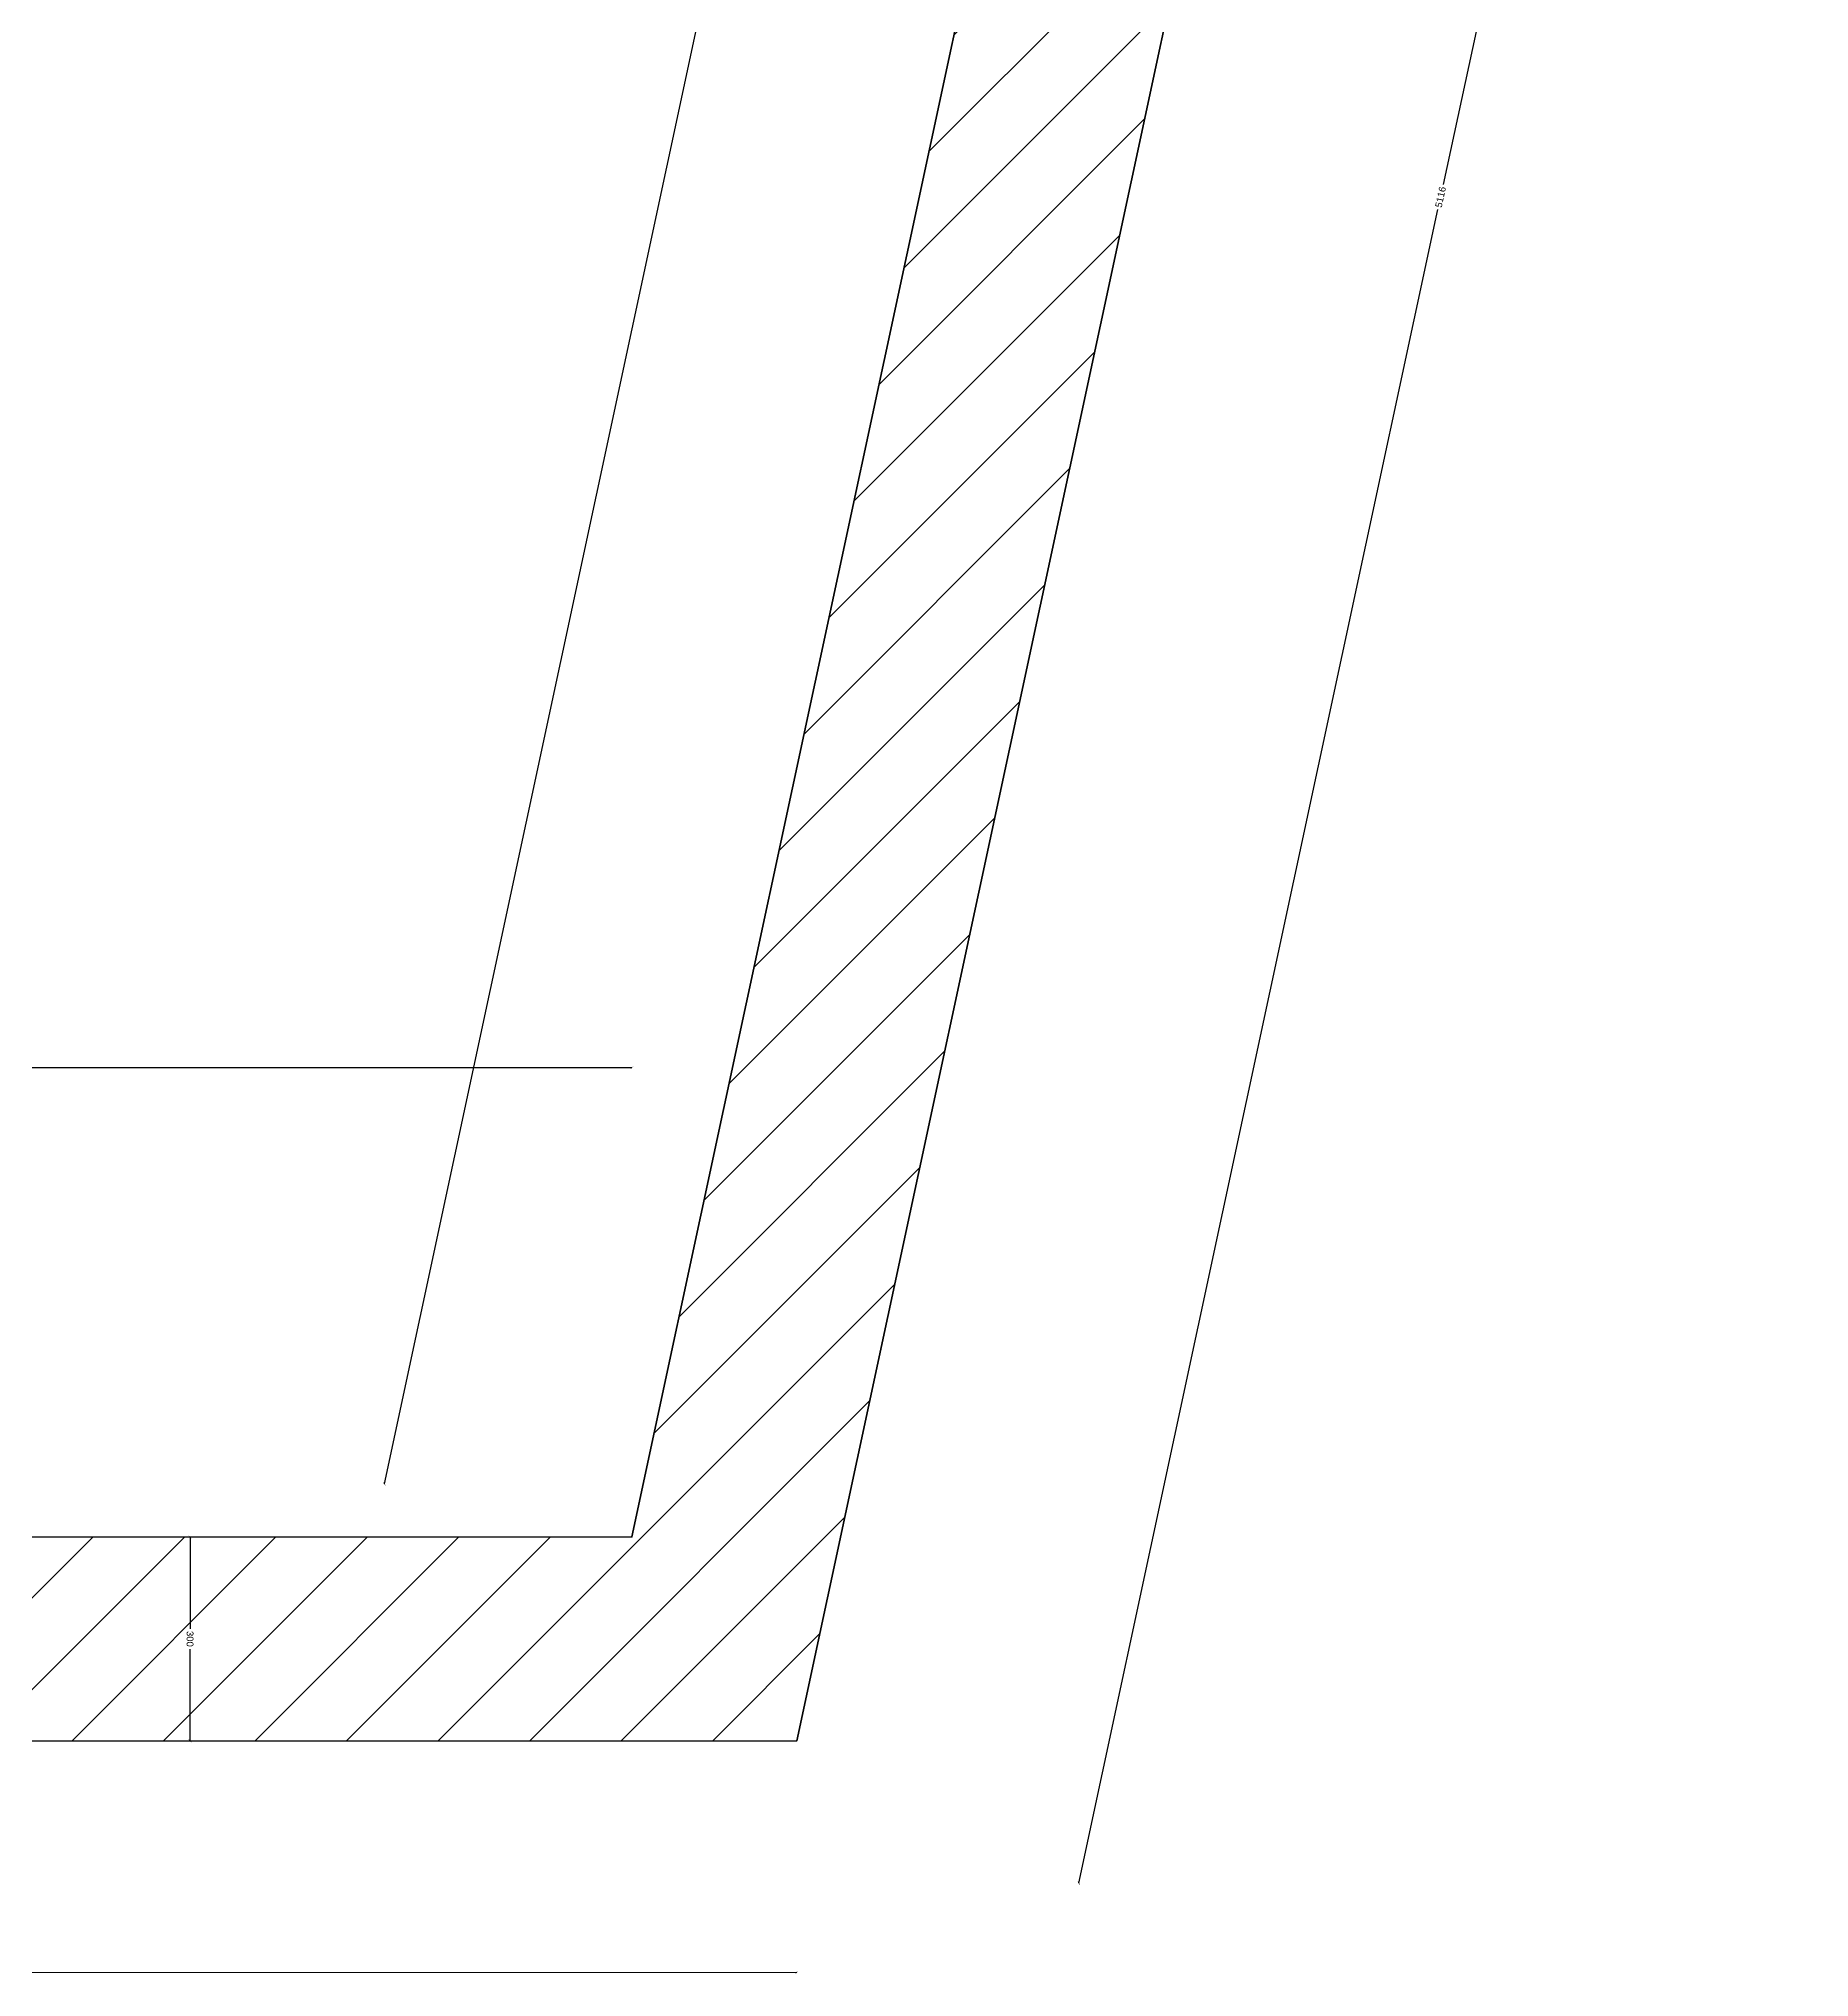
# Model space of a CAD drawing. Header units: millimetres. Extents: x 2969 to 3572, y -1471 to -565.
# Drawn here: x 3503.7 to 3529.76, y -621.63 to -593.11 of the extents above; entities that cross this region are included whole.
import ezdxf

# ---------------------------------------------------------------- set-up
doc = ezdxf.new("R2010")
doc.units = ezdxf.units.MM
doc.layers.add('A-DETL-MLIN', color=7, linetype='Continuous', lineweight=35)
doc.layers.add('WALL', color=7, linetype='Continuous', lineweight=35)
doc.layers.add('HATCH', color=8, linetype='Continuous')
doc.styles.add('style1-bil', font='arial.ttf')
doc.dimstyles.new('PLAN DIN', dxfattribs={"dimtxt": 0.1, "dimasz": 0.04, "dimexe": 0.18, "dimexo": 0.0625, "dimgap": 0.04, "dimtad": 0, "dimdec": 0, "dimlfac": 100, "dimzin": 0, "dimdsep": 46, "dimtxsty": 'style1-bil', "dimblk": 'ARCHTICK', "dimcen": 0.09, "dimse1": 1, "dimse2": 1, "dimclrd": 160, "dimclrt": 7, "dimadec": 0, "dimazin": 0, "dimtfac": 1, "dimtdec": 0, "dimtofl": 0, "dimtmove": 2, "dimatfit": 3, "dimfxl": 0.18, "dimtolj": 1, "dimtzin": 0, "dimlwd": 25, "dimarcsym": 0})

# ---------------------------------------------------------------- blocks, each defined once
blk = doc.blocks.new('_ARCHTICK')
at = {"color": 0, "linetype": 'ByBlock', "const_width": 0.15}
blk.add_lwpolyline([(-0.5, -0.5), (0.5, 0.5)], dxfattribs=at)
blk = doc.blocks.new('*D6')
at = {"layer": 'Defpoints', "color": 0, "transparency": 16777216}
for p in [(3436.519, -621.569), (3436.519, -621.569), (3514.853, -621.565)]:
    blk.add_point(p, dxfattribs=at)
at = {"layer": 'WALL', "color": 160, "lineweight": 25, "transparency": 16777216}
for p, q in [((3436.519, -621.569), (3475.051, -621.567)), ((3514.853, -621.565), (3475.429, -621.567))]:
    blk.add_line(p, q, dxfattribs=at)
at = {"layer": 'WALL', "color": 160, "lineweight": 25, "transparency": 16777216, "xscale": 0.04, "yscale": 0.04, "zscale": 0.04}
for p, rotation in [((3436.519, -621.569), 180.0034337931894), ((3514.853, -621.565), 0.003433793189469014)]:
    blk.add_blockref('_ARCHTICK', p, dxfattribs=dict(at, rotation=rotation))
at = {"layer": 'WALL', "color": 7, "transparency": 16777216, "insert": (3475.24, -621.567), "char_height": 0.1, "attachment_point": 5, "rotation": 0.0034, "style": 'style1-bil'}
blk.add_mtext('\\A1;7833', dxfattribs=at)
blk = doc.blocks.new('*D7')
at = {"layer": 'Defpoints', "color": 0, "transparency": 16777216}
for p in [(3529.739, -570.222), (3529.739, -570.222), (3519.007, -620.249)]:
    blk.add_point(p, dxfattribs=at)
at = {"layer": 'WALL', "color": 160, "lineweight": 25, "transparency": 16777216}
for p, q in [((3529.739, -570.222), (3524.369, -595.251)), ((3519.007, -620.249), (3524.29, -595.621))]:
    blk.add_line(p, q, dxfattribs=at)
at = {"layer": 'WALL', "color": 160, "lineweight": 25, "transparency": 16777216, "xscale": 0.04, "yscale": 0.04, "zscale": 0.04}
for p, rotation in [((3529.739, -570.222), 77.89210220355966), ((3519.007, -620.249), 257.8921022035597)]:
    blk.add_blockref('_ARCHTICK', p, dxfattribs=dict(at, rotation=rotation))
at = {"layer": 'WALL', "color": 7, "transparency": 16777216, "insert": (3524.33, -595.436), "char_height": 0.1, "attachment_point": 5, "rotation": 77.8921, "style": 'style1-bil'}
blk.add_mtext('\\A1;5116', dxfattribs=at)
blk = doc.blocks.new('*D69')
at = {"layer": 'A-DETL-MLIN', "color": 160, "lineweight": 25, "transparency": 16777216}
for p, q in [((3518.229, -570.347), (3513.547, -592.172)), ((3508.785, -614.372), (3513.467, -592.546))]:
    blk.add_line(p, q, dxfattribs=at)
at = {"layer": 'Defpoints', "color": 0, "transparency": 16777216}
for p in [(3521.873, -571.128), (3508.785, -614.372), (3512.429, -615.154)]:
    blk.add_point(p, dxfattribs=at)
at = {"layer": 'A-DETL-MLIN', "color": 160, "lineweight": 25, "transparency": 16777216, "xscale": 0.04, "yscale": 0.04, "zscale": 0.04}
for p, rotation in [((3518.229, -570.347), 77.89210220355), ((3508.785, -614.372), 257.89210220355)]:
    blk.add_blockref('_ARCHTICK', p, dxfattribs=dict(at, rotation=rotation))
at = {"layer": 'A-DETL-MLIN', "color": 7, "transparency": 16777216, "insert": (3513.507, -592.359), "char_height": 0.1, "attachment_point": 5, "rotation": 77.8921, "style": 'style1-bil'}
blk.add_mtext('\\A1;4503', dxfattribs=at)
blk = doc.blocks.new('*D70')
at = {"layer": 'A-DETL-MLIN', "color": 160, "lineweight": 25, "transparency": 16777216}
for p, q in [((3505.924, -615.154), (3505.924, -616.504)), ((3505.924, -618.154), (3505.924, -616.805))]:
    blk.add_line(p, q, dxfattribs=at)
at = {"layer": 'Defpoints', "color": 0, "transparency": 16777216}
for p in [(3510.405, -615.154), (3505.924, -618.154), (3510.405, -618.154)]:
    blk.add_point(p, dxfattribs=at)
at = {"layer": 'A-DETL-MLIN', "color": 160, "lineweight": 25, "transparency": 16777216, "xscale": 0.04, "yscale": 0.04, "zscale": 0.04}
for p, rotation in [((3505.924, -615.154), 90.00343379317746), ((3505.924, -618.154), 270.0034337931774)]:
    blk.add_blockref('_ARCHTICK', p, dxfattribs=dict(at, rotation=rotation))
at = {"layer": 'A-DETL-MLIN', "color": 7, "transparency": 16777216, "insert": (3505.924, -616.654), "char_height": 0.1, "attachment_point": 5, "rotation": 270.0034, "style": 'style1-bil'}
blk.add_mtext('\\A1;300', dxfattribs=at)
blk = doc.blocks.new('*D71')
at = {"layer": 'A-DETL-MLIN', "color": 160, "lineweight": 25, "transparency": 16777216}
for p, q in [((3439.522, -608.253), (3475.796, -608.251)), ((3512.428, -608.249), (3476.155, -608.251))]:
    blk.add_line(p, q, dxfattribs=at)
at = {"layer": 'Defpoints', "color": 0, "transparency": 16777216}
for p in [(3439.522, -608.253), (3439.523, -615.158), (3512.429, -615.154)]:
    blk.add_point(p, dxfattribs=at)
at = {"layer": 'A-DETL-MLIN', "color": 160, "lineweight": 25, "transparency": 16777216, "xscale": 0.04, "yscale": 0.04, "zscale": 0.04}
for p, rotation in [((3439.522, -608.253), 180.0034398473416), ((3512.428, -608.249), 0.003439847341608626)]:
    blk.add_blockref('_ARCHTICK', p, dxfattribs=dict(at, rotation=rotation))
at = {"layer": 'A-DETL-MLIN', "color": 7, "transparency": 16777216, "insert": (3475.975, -608.251), "char_height": 0.1, "attachment_point": 5, "rotation": 0.0034, "style": 'style1-bil'}
blk.add_mtext('\\A1;7291', dxfattribs=at)

msp = doc.modelspace()

# ---------------------------------------------------------------- hatches: boundary and pattern name
at = {"layer": 'HATCH'}
h = msp.add_hatch(dxfattribs=at)
h.set_pattern_fill('ANSI31', color=256, scale=0.3, style=0)
h.set_pattern_definition([(45, (3408.54415, -618.1585), (-0.673519, 0.673519), [])])
h.paths.add_polyline_path([(3436.574, -571.159), (3521.873, -571.128), (3512.429, -615.154), (3439.523, -615.158), (3439.547, -593.162), (3411.548, -593.13), (3411.572, -571.131)], flags=16)
h.paths.add_polyline_path([(3436.575, -568.159), (3525.585, -568.127), (3514.853, -618.154), (3436.519, -618.158), (3436.544, -596.158), (3408.544, -596.127), (3408.576, -568.127)])

# ---------------------------------------------------------------- linework, layer by layer
at = {"layer": 'A-DETL-MLIN'}
for points in [[(3436.575, -568.159), (3525.585, -568.127), (3514.853, -618.154), (3436.519, -618.158), (3436.544, -596.158), (3408.544, -596.127), (3408.576, -568.127), (3436.575, -568.159)], [(3436.574, -571.159), (3521.873, -571.128), (3512.429, -615.154), (3439.523, -615.158), (3439.547, -593.162), (3411.548, -593.13), (3411.572, -571.131)]]:
    msp.add_lwpolyline(points, close=True, dxfattribs=at)

# ---------------------------------------------------------------- dimensions: what is measured, and where the dimension line sits
for p1, p2, distance, picture, middle in [((3521.873, -571.128), (3512.429, -615.154), -3.727, '*D69', (3513.507, -592.359)), ((3512.429, -615.154), (3439.523, -615.158), -6.905, '*D71', (3475.975, -608.251)), ((3510.405, -615.154), (3510.405, -618.154), -4.481, '*D70', (3505.924, -616.654))]:
    dim = msp.add_aligned_dim(p1=p1, p2=p2, distance=distance, dimstyle='PLAN DIN', dxfattribs=at)
    dim.commit()
    dim.dimension.update_dxf_attribs({"geometry": picture, "text_midpoint": middle})
at = {"layer": 'WALL'}
for base, p1, p2, angle, picture, middle in [((3529.7387, -570.2223), (3519.0067, -620.2489), (3529.7387, -570.2223), 77.8921, '*D7', (3524.3296, -595.4363)), ((3436.519, -621.569), (3514.853, -621.565), (3436.519, -621.569), 180.0034, '*D6', (3475.24, -621.567))]:
    dim = msp.add_linear_dim(base=base, p1=p1, p2=p2, angle=angle, dimstyle='PLAN DIN', dxfattribs=at)
    dim.commit()
    dim.dimension.update_dxf_attribs({"geometry": picture, "text_midpoint": middle, "dimtype": 129})

doc.saveas('drawing.dxf')
